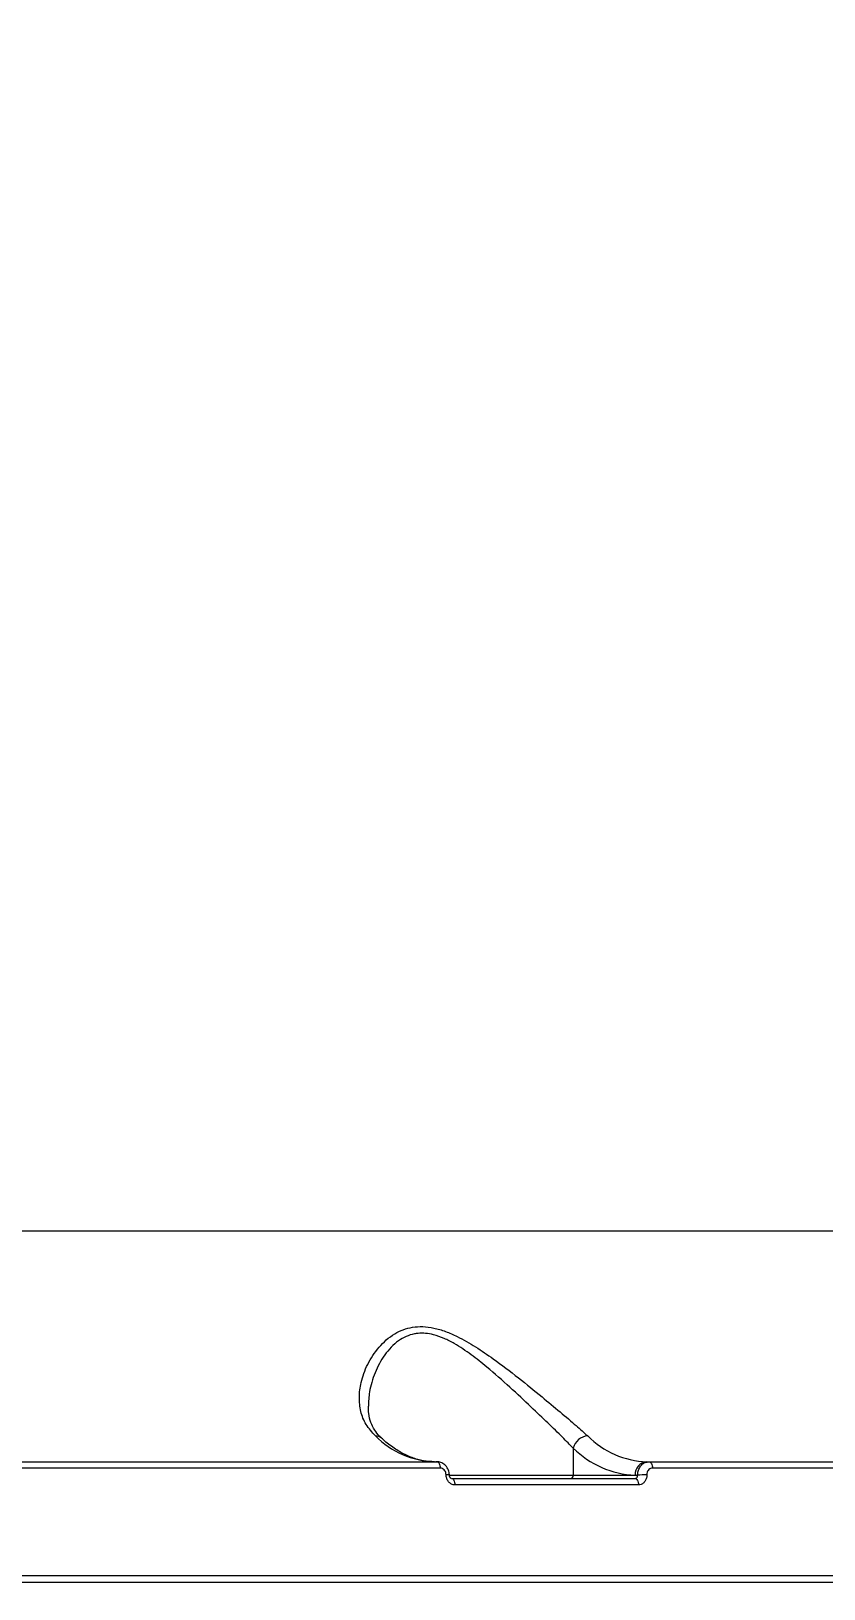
# Model space of a CAD drawing. Header units: millimetres. Extents: x -11024 to 8278, y -7837 to 5770.
# Drawn here: x 3214.1 to 3332.6, y 1062.2 to 1295 of the extents above; entities that cross this region are included whole.
import ezdxf

# ---------------------------------------------------------------- set-up
doc = ezdxf.new("R2010")
doc.units = ezdxf.units.MM
for name, color, linetype in [('DIKOM_ОБЪЕКТ', 7, 'Continuous'), ('DIKOM_РАЗМЕР_ЗОНА', 7, 'Continuous'), ('DIKOM_РАЗМЕР_ОБЪЕКТА', 7, 'Continuous')]:
    doc.layers.add(name, color=color, linetype=linetype)
doc.styles.add('style1', font='arial.ttf', dxfattribs={"width": 0.8})
doc.dimstyles.new('1-50', dxfattribs={"dimtxt": 300, "dimasz": 200, "dimexe": 100, "dimexo": 0, "dimgap": 100, "dimtad": 1, "dimtxsty": 'style1', "dimcen": 200, "dimclrd": 7, "dimclre": 7, "dimclrt": 7, "dimadec": 1, "dimazin": 2, "dimtfac": 1, "dimtmove": 0, "dimatfit": 2, "dimfxl": 0, "dimlwd": 25, "dimlwe": 18, "dimarcsym": 0})

# ---------------------------------------------------------------- blocks, each defined once
blk = doc.blocks.new('*D9')
at = {"layer": 'Defpoints', "color": 0, "transparency": 16777216}
for p in [(3740.68, 3707.51), (-8191.56, -3797.25), (-1076.12, -3797.25)]:
    blk.add_point(p, dxfattribs=at)
at = {"layer": 'DIKOM_РАЗМЕР_ОБЪЕКТА', "color": 7, "lineweight": 18, "transparency": 16777216}
for p, q in [((3740.68, 3707.51), (-8291.56, 3707.51)), ((-1076.12, -3797.25), (-8291.56, -3797.25))]:
    blk.add_line(p, q, dxfattribs=at)
at = {"layer": 'DIKOM_РАЗМЕР_ОБЪЕКТА', "color": 7, "lineweight": 25, "transparency": 16777216}
blk.add_line((-8191.56, 3507.51), (-8191.56, -3597.25), dxfattribs=at)
at = {"layer": 'DIKOM_РАЗМЕР_ОБЪЕКТА', "color": 7, "transparency": 16777216}
for points in [[(-8224.9, 3507.51), (-8158.23, 3507.51), (-8191.56, 3707.51)], [(-8224.9, -3597.25), (-8158.23, -3597.25), (-8191.56, -3797.25)]]:
    blk.add_solid(points, dxfattribs=at)
at = {"layer": 'DIKOM_РАЗМЕР_ОБЪЕКТА', "color": 7, "transparency": 16777216, "insert": (-8444.74, -44.87), "char_height": 300, "attachment_point": 5, "rotation": 90, "style": 'style1'}
blk.add_mtext('7500', dxfattribs=at)
blk = doc.blocks.new('*D11')
at = {"layer": 'Defpoints', "color": 0, "transparency": 16777216}
for p in [(3316.13, 5770.14), (-10574.15, -5797.25), (-1580.09, -5797.25)]:
    blk.add_point(p, dxfattribs=at)
at = {"layer": 'DIKOM_РАЗМЕР_ЗОНА', "color": 7, "lineweight": 18, "transparency": 16777216}
for p, q in [((3316.13, 5770.14), (-10674.15, 5770.14)), ((-1580.09, -5797.25), (-10674.15, -5797.25))]:
    blk.add_line(p, q, dxfattribs=at)
at = {"layer": 'DIKOM_РАЗМЕР_ЗОНА', "color": 7, "lineweight": 25, "transparency": 16777216}
blk.add_line((-10574.15, 5570.14), (-10574.15, -5597.25), dxfattribs=at)
at = {"layer": 'DIKOM_РАЗМЕР_ЗОНА', "color": 7, "transparency": 16777216}
for points in [[(-10607.49, 5570.14), (-10540.82, 5570.14), (-10574.15, 5770.14)], [(-10607.49, -5597.25), (-10540.82, -5597.25), (-10574.15, -5797.25)]]:
    blk.add_solid(points, dxfattribs=at)
at = {"layer": 'DIKOM_РАЗМЕР_ЗОНА', "color": 7, "transparency": 16777216, "insert": (-10827.33, -172.99), "char_height": 300, "attachment_point": 5, "rotation": 90, "style": 'style1'}
blk.add_mtext('11500', dxfattribs=at)

msp = doc.modelspace()

# ---------------------------------------------------------------- linework, layer by layer
at = {"layer": 'DIKOM_ОБЪЕКТ', "color": 7, "linetype": 'Continuous', "lineweight": 15}
for p, q in [((3068.429, 1115.673), (3368.438, 1115.673)), ((3295.145, 1083.221), (3295.145, 1079.171)), ((3203.607, 1081.171), (3274.752, 1081.171)), ((3306.127, 1081.171), (3306.467, 1081.171)), ((3306.467, 1081.171), (3377.612, 1081.171)), ((3275.267, 1080.211), (3204.122, 1080.211)), ((3276.598, 1079.171), (3295.145, 1079.171)), ((3276.943, 1078.671), (3304.372, 1078.671)), ((3295.145, 1079.171), (3304.413, 1079.171)), ((3304.413, 1079.171), (3304.773, 1079.171)), ((3378.127, 1080.211), (3306.982, 1080.211)), ((3304.887, 1077.705), (3277.458, 1077.705)), ((3031.922, 1063.171), (3446.791, 1063.171)), ((3032.437, 1064.173), (3447.306, 1064.173))]:
    msp.add_line(p, q, dxfattribs=at)
at = {"layer": 'DIKOM_ОБЪЕКТ', "color": 7, "linetype": 'Continuous', "lineweight": 15, "flags": 128}
for points in [[(3274.752, 1081.171), (3274.85, 1081.152), (3274.944, 1081.098), (3275.031, 1081.011), (3275.109, 1080.892), (3275.173, 1080.747), (3275.222, 1080.581), (3275.253, 1080.4), (3275.267, 1080.211)], [(3306.467, 1081.171), (3306.565, 1081.152), (3306.659, 1081.098), (3306.747, 1081.011), (3306.824, 1080.892), (3306.888, 1080.747), (3306.937, 1080.581), (3306.968, 1080.4), (3306.982, 1080.211)], [(3276.943, 1078.671), (3277.042, 1078.652), (3277.136, 1078.598), (3277.224, 1078.509), (3277.301, 1078.39), (3277.365, 1078.244), (3277.414, 1078.077), (3277.445, 1077.895), (3277.458, 1077.705)], [(3304.372, 1078.671), (3304.471, 1078.652), (3304.566, 1078.598), (3304.653, 1078.509), (3304.73, 1078.39), (3304.794, 1078.244), (3304.843, 1078.077), (3304.874, 1077.895), (3304.887, 1077.705)]]:
    msp.add_lwpolyline(points, dxfattribs=at)
at = {"layer": 'DIKOM_ОБЪЕКТ', "color": 7, "linetype": 'Continuous', "lineweight": 15}
for centre, radius, start, end in [((3265.62, 1083.713), 1.316, 48.31673, 91.53156), ((3274.887, 1094.285), 13.123, 224.86035, 267.92652), ((3297.452, 1082.658), 2.375, 93.65878, 166.2881), ((3304.911, 1092.94), 13.778, 224.86045, 267.92874), ((3306.602, 1094.283), 13.121, 224.85787, 267.92787), ((3306.282, 1079.304), 1.873, 94.72603, 184.06913), ((3276.293, 1076.737), 2.477, 82.20795, 93.45822), ((3294.678, 1079.137), 0.468, 274.71196, 4.06745), ((3306.097, 1056.238), 22.971, 89.88096, 93.30464)]:
    msp.add_arc(centre, radius, start, end, dxfattribs=at)
for points, knots in [([(3447.791, 1064.172), (3447.784, 1066.192), (3447.764, 1072.052), (3447.606, 1081.747), (3447.263, 1093.246), (3446.757, 1104.722), (3446.088, 1116.167), (3445.258, 1127.572), (3444.267, 1138.929), (3443.116, 1150.229), (3441.805, 1161.463), (3440.336, 1172.624), (3438.71, 1183.702), (3436.928, 1194.69), (3434.991, 1205.579), (3432.901, 1216.362), (3430.659, 1227.029), (3428.267, 1237.573), (3425.726, 1247.986), (3423.039, 1258.26), (3420.208, 1268.388), (3417.235, 1278.362), (3414.121, 1288.174), (3410.869, 1297.817), (3407.483, 1307.284), (3403.963, 1316.567), (3400.313, 1325.661), (3396.536, 1334.557), (3392.634, 1343.249), (3388.609, 1351.73), (3384.467, 1359.996), (3380.208, 1368.038), (3375.836, 1375.851), (3371.356, 1383.429), (3366.768, 1390.766), (3362.079, 1397.857), (3357.29, 1404.697), (3352.405, 1411.279), (3347.429, 1417.6), (3342.364, 1423.655), (3337.214, 1429.438), (3331.984, 1434.945), (3326.677, 1440.172), (3321.298, 1445.116), (3315.849, 1449.772), (3310.337, 1454.136), (3304.764, 1458.206), (3299.135, 1461.976), (3293.455, 1465.451), (3287.725, 1468.604), (3283.107, 1470.942), (3280.386, 1472.119), (3279.603, 1472.457)], [0, 0, 0, 0, 0.0107552, 0.0311882, 0.0516215, 0.0720552, 0.0924888, 0.1129222, 0.1333561, 0.1537903, 0.1742245, 0.1946587, 0.2150934, 0.2355282, 0.2559631, 0.2763988, 0.2968343, 0.3172706, 0.337707, 0.3581439, 0.3785814, 0.3990191, 0.4194576, 0.4398967, 0.460336, 0.4807761, 0.5012167, 0.5216578, 0.5420994, 0.5625421, 0.582985, 0.6034284, 0.6238725, 0.644317, 0.6647619, 0.6852074, 0.7056533, 0.7260987, 0.7465443, 0.7669896, 0.7874344, 0.8078783, 0.8283207, 0.8487617, 0.8692004, 0.8896364, 0.9100694, 0.9304984, 0.9509234, 0.9713435, 0.9917579, 1, 1, 1, 1]), ([(3280.955, 1472.534), (3281.305, 1472.396), (3285.573, 1470.713), (3293.622, 1466.307), (3305.154, 1459.174), (3316.552, 1450.572), (3327.791, 1440.67), (3338.617, 1429.638), (3349.005, 1417.555), (3358.937, 1404.502), (3368.575, 1390.267), (3377.872, 1374.85), (3386.786, 1358.277), (3394.769, 1341.647), (3401.88, 1325.168), (3408.192, 1309.017), (3414.117, 1292.235), (3419.633, 1274.86), (3424.681, 1257.079), (3429.24, 1238.984), (3432.918, 1222.565), (3434.964, 1212.045), (3435.797, 1207.762)], [0, 0, 0, 0, 0.004982, 0.0607472, 0.1164689, 0.1738096, 0.2311971, 0.2885376, 0.3442595, 0.4000245, 0.4557467, 0.5130872, 0.5704745, 0.6278148, 0.6763108, 0.7248635, 0.7734158, 0.8224282, 0.8714411, 0.919219, 0.9671062, 1, 1, 1, 1]), ([(3436.15, 1205.878), (3436.93, 1201.556), (3439.031, 1189.914), (3441.93, 1170.608), (3444.681, 1147.944), (3446.795, 1124.793), (3448.247, 1101.222), (3449.014, 1077.305), (3449.079, 1053.567), (3448.458, 1030.086), (3447.183, 1006.931), (3445.232, 983.727), (3442.584, 960.552), (3439.23, 937.49), (3435.244, 915.048), (3430.656, 893.29), (3425.505, 872.26), (3419.709, 851.617), (3413.259, 831.451), (3406.162, 811.845), (3398.575, 793.23), (3390.536, 775.647), (3382.09, 759.113), (3373.101, 743.359), (3363.577, 728.475), (3353.538, 714.534), (3343.205, 701.845), (3332.622, 690.419), (3321.833, 680.248), (3310.667, 671.148), (3299.136, 663.268), (3288.771, 657.251), (3282.231, 654.45), (3279.708, 653.37)], [0, 0, 0, 0, 0.01925824, 0.05188315, 0.08453291, 0.11715775, 0.15073039, 0.18433033, 0.21790261, 0.25052751, 0.28317744, 0.31580235, 0.34937474, 0.38297462, 0.41654699, 0.44917193, 0.48182183, 0.51444662, 0.54801913, 0.58161901, 0.61519153, 0.64781628, 0.68046627, 0.71309094, 0.74666355, 0.78026347, 0.81383592, 0.84646052, 0.87911055, 0.91173532, 0.94530776, 0.97890748, 1, 1, 1, 1]), ([(3265.585, 1085.028), (3265.078, 1085.584), (3264.063, 1086.695), (3263.317, 1088.672), (3263.088, 1090.794), (3263.394, 1093.17), (3264.308, 1095.75), (3265.963, 1098.309), (3268.207, 1100.344), (3270.602, 1101.296), (3272.663, 1101.414), (3274.334, 1101.202), (3276.063, 1100.679), (3278.164, 1099.759), (3280.56, 1098.379), (3283.621, 1096.278), (3286.973, 1093.725), (3290.312, 1091.007), (3293.206, 1088.599), (3295.542, 1086.61), (3296.747, 1085.527), (3297.301, 1085.028)], [0, 0, 0, 0, 0.0554772, 0.1110257, 0.1664968, 0.2220075, 0.2900232, 0.3579639, 0.4226758, 0.4774088, 0.5052471, 0.5330927, 0.5627102, 0.5923737, 0.6404305, 0.6885814, 0.7603247, 0.8320612, 0.8910005, 0.9498657, 1, 1, 1, 1]), ([(3295.145, 1083.221), (3294.627, 1083.745), (3293.506, 1084.882), (3291.357, 1086.962), (3288.728, 1089.475), (3285.682, 1092.321), (3282.669, 1094.994), (3279.885, 1097.209), (3277.742, 1098.661), (3275.832, 1099.645), (3274.001, 1100.299), (3272.479, 1100.443), (3271.14, 1100.252), (3270.124, 1099.926), (3268.505, 1098.98), (3266.816, 1097.144), (3265.413, 1094.465), (3264.629, 1091.84), (3264.551, 1090.199), (3264.518, 1089.502)], [0, 0, 0, 0, 0.06143233, 0.13314243, 0.20680199, 0.29393235, 0.38335275, 0.44062016, 0.49905037, 0.53304059, 0.56793899, 0.61789673, 0.63120346, 0.66237743, 0.69458544, 0.77153557, 0.8535145, 0.93774678, 1, 1, 1, 1]), ([(3266.526, 1084.701), (3266.411, 1084.799), (3265.965, 1085.175), (3265.414, 1085.946), (3264.856, 1087.053), (3264.539, 1088.24), (3264.531, 1089.115), (3264.528, 1089.498)], [0, 0, 0, 0, 0.0752358, 0.2906265, 0.5342533, 0.7957325, 1, 1, 1, 1]), ([(3274.412, 1081.171), (3274.142, 1081.178), (3273.307, 1081.201), (3271.909, 1081.463), (3270.224, 1082.082), (3268.568, 1083.012), (3267.33, 1083.943), (3266.651, 1084.555), (3266.498, 1084.692)], [0, 0, 0, 0, 0.102731, 0.3181918, 0.5309213, 0.7384688, 0.9415046, 1, 1, 1, 1]), ([(3276.615, 1079.19), (3276.617, 1079.248), (3276.632, 1079.562), (3276.438, 1080.132), (3275.986, 1080.741), (3275.373, 1081.088), (3274.881, 1081.214), (3274.628, 1081.153), (3274.584, 1081.143)], [0, 0, 0, 0, 0.0539495, 0.2916754, 0.5387674, 0.7514893, 0.9573302, 1, 1, 1, 1]), ([(3304.773, 1079.171), (3304.78, 1079.319), (3304.797, 1079.691), (3304.998, 1080.253), (3305.38, 1080.76), (3305.89, 1081.104), (3306.275, 1081.148), (3306.467, 1081.171)], [0, 0, 0, 0, 0.1416719, 0.3564463, 0.5709584, 0.7854984, 1, 1, 1, 1]), ([(3276.144, 1079.209), (3276.132, 1079.322), (3276.109, 1079.547), (3275.955, 1079.848), (3275.733, 1080.074), (3275.489, 1080.194), (3275.33, 1080.206), (3275.267, 1080.211)], [0, 0, 0, 0, 0.2150633, 0.4301684, 0.6450202, 0.8595594, 1, 1, 1, 1]), ([(3277.458, 1077.705), (3277.363, 1077.713), (3277.124, 1077.731), (3276.759, 1077.911), (3276.427, 1078.251), (3276.197, 1078.702), (3276.161, 1079.04), (3276.144, 1079.209)], [0, 0, 0, 0, 0.1406099, 0.3550687, 0.5698049, 0.7849204, 1, 1, 1, 1]), ([(3276.917, 1078.684), (3276.9, 1078.683), (3276.872, 1078.682), (3276.77, 1078.769), (3276.693, 1078.891), (3276.64, 1079.045), (3276.624, 1079.194), (3276.633, 1079.28), (3276.637, 1079.311)], [0, 0, 0, 0, 0.27554896, 0.45896868, 0.60937729, 0.76206376, 0.91325012, 1, 1, 1, 1]), ([(3304.372, 1078.671), (3304.42, 1078.676), (3304.516, 1078.687), (3304.64, 1078.774), (3304.73, 1078.9), (3304.773, 1079.041), (3304.773, 1079.134), (3304.773, 1079.171)], [0, 0, 0, 0, 0.21412, 0.4282075, 0.6426617, 0.8578106, 1, 1, 1, 1]), ([(3306.145, 1079.209), (3306.141, 1079.098), (3306.131, 1078.818), (3305.984, 1078.395), (3305.701, 1078.014), (3305.32, 1077.755), (3305.031, 1077.722), (3304.887, 1077.705)], [0, 0, 0, 0, 0.1418102, 0.3567176, 0.571327, 0.7857242, 1, 1, 1, 1]), ([(3306.982, 1080.211), (3306.886, 1080.2), (3306.693, 1080.178), (3306.44, 1080.005), (3306.252, 1079.751), (3306.154, 1079.469), (3306.148, 1079.283), (3306.145, 1079.209)], [0, 0, 0, 0, 0.2142712, 0.428646, 0.6432244, 0.8580887, 1, 1, 1, 1])]:
    msp.add_open_spline(points, degree=3, knots=knots, dxfattribs=at)

# ---------------------------------------------------------------- dimensions: what is measured, and where the dimension line sits
at = {"layer": 'DIKOM_РАЗМЕР_ЗОНА'}
dim = msp.add_linear_dim(base=(-10574.155, -5797.252), p1=(3316.126, 5770.14), p2=(-1580.087, -5797.252), angle=90, text='11500', dimstyle='1-50', dxfattribs=at)
dim.commit()
dim.dimension.update_dxf_attribs({"geometry": '*D11', "text_midpoint": (-10574.155, -172.992), "dimtype": 160})
at = {"layer": 'DIKOM_РАЗМЕР_ОБЪЕКТА'}
dim = msp.add_linear_dim(base=(-8191.564, -3797.252), p1=(3740.68, 3707.508), p2=(-1076.116, -3797.252), angle=90, text='7500', dimstyle='1-50', dxfattribs=at)
dim.commit()
dim.dimension.update_dxf_attribs({"geometry": '*D9', "text_midpoint": (-8191.564, -44.872), "dimtype": 160})

doc.saveas('drawing.dxf')
